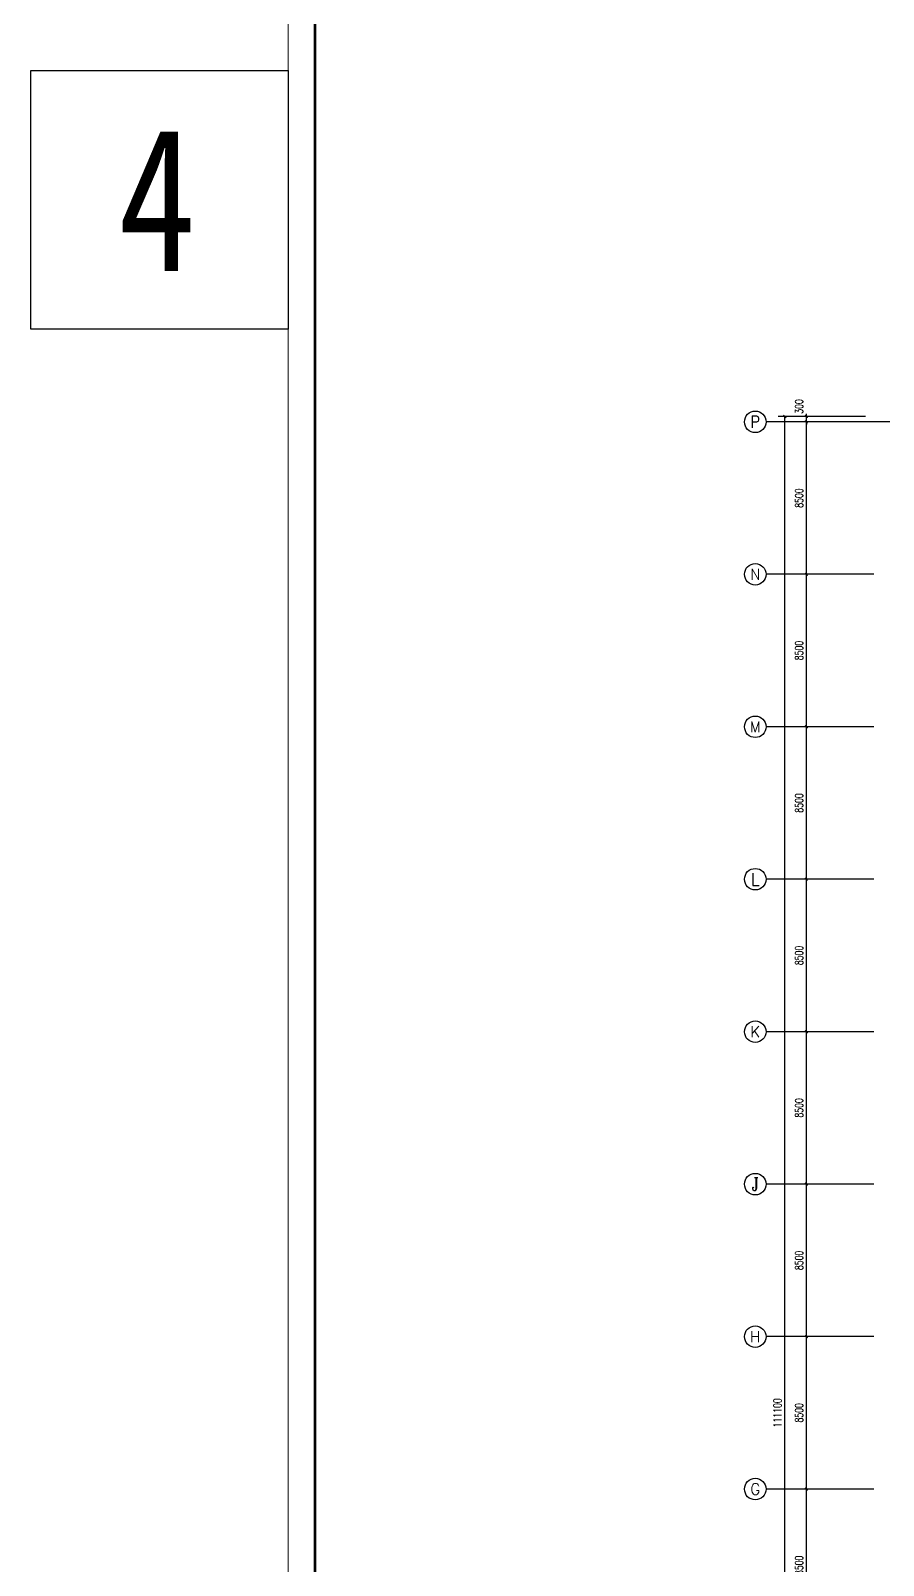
# Model space of a CAD drawing. Extents: x -275060 to -14507, y -783073 to -270523.
# Drawn here: x -207196 to -159694, y -541948 to -456391 of the extents above; entities that cross this region are included whole.
import ezdxf
from ezdxf.enums import TextEntityAlignment as Align

# ---------------------------------------------------------------- set-up
doc = ezdxf.new("R2010")
doc.units = 0
doc.header["$LTSCALE"] = 1000
doc.header["$MEASUREMENT"] = 0
doc.linetypes.add('DOTE', pattern=[2.42, 2, -0.2, 0.02, -0.2])
doc.layers.get('Defpoints').update_dxf_attribs({"color": 252})
for name, color, linetype in [('07m', 36, 'Continuous'), ('AXIS', 3, 'Continuous'), ('AXIS_TEXT', 7, 'Continuous'), ('DOTE', 1, 'Continuous')]:
    doc.layers.add(name, color=color, linetype=linetype)
doc.layers.add('TK', color=252, linetype='Continuous', lineweight=13)
doc.styles.add('_TCH_AXIS', font='COMPLEX', dxfattribs={"bigfont": 'GBCBIG'})
doc.styles.add('_TCH_DIM_T3', font='SIMPLEX', dxfattribs={"width": 0.705882, "bigfont": 'GBCBIG'})
doc.styles.add('COMPLEX', font='COMPLEX')
doc.styles.add('仿宋体', font='', dxfattribs={"width": 0.8})
doc.styles.get('仿宋体').set_extended_font_data('SimSun')
doc.dimstyles.new('_TCH_ARCH&&150', dxfattribs={"dimtxt": 446.25, "dimasz": 150, "dimexe": 375, "dimexo": 450, "dimgap": 189.375, "dimtad": 1, "dimdec": 0, "dimzin": 0, "dimdsep": 46, "dimtxsty": '_TCH_DIM_T3', "dimblk": 'ARCHTICK', "dimcen": 0.09, "dimclrt": 7, "dimazin": 2, "dimtfac": 1, "dimtdec": 0, "dimtix": 1, "dimtmove": 2, "dimatfit": 3, "dimfxl": 0, "dimtolj": 1, "dimtzin": 0, "dimarcsym": 0})

# ---------------------------------------------------------------- blocks, each defined once
blk = doc.blocks.new('TK-A0')
at = {"layer": 'TK'}
for p, q in [((25, 10), (1179, 10)), ((0, 0), (1189, 0))]:
    blk.add_line(p, q, dxfattribs=at)
at = {"layer": 'TK', "const_width": 1}
blk.add_lwpolyline([(25, 831), (1179, 831), (1179, 10), (25, 10)], close=True, dxfattribs=at)
blk = doc.blocks.new('_ArchTick')
at = {"color": 0, "linetype": 'ByBlock', "const_width": 0.4}
blk.add_lwpolyline([(-0.5, -0.5), (0.5, 0.5)], dxfattribs=at)
blk = doc.blocks.new('*D326')
at = {"layer": 'AXIS', "color": 0, "lineweight": -2, "transparency": 16777216}
for p, q in [((-160678, -537698), (-164353, -537698)), ((-163978, -546198), (-163978, -537698)), ((-160678, -546198), (-164353, -546198))]:
    blk.add_line(p, q, dxfattribs=at)
at = {"layer": 'Defpoints', "color": 0, "transparency": 16777216}
for p in [(-163978, -537698), (-160228, -537698), (-160228, -546198)]:
    blk.add_point(p, dxfattribs=at)
at = {"layer": 'AXIS', "color": 0, "lineweight": -2, "transparency": 16777216, "xscale": 150, "yscale": 150, "zscale": 150}
for p, rotation in [((-163978, -537698), 90), ((-163978, -546198), 270)]:
    blk.add_blockref('_ArchTick', p, dxfattribs=dict(at, rotation=rotation))
at = {"layer": 'AXIS', "color": 7, "transparency": 16777216, "insert": (-164390, -541948), "char_height": 446.2, "attachment_point": 5, "rotation": 90, "style": '_TCH_DIM_T3'}
blk.add_mtext('\\A1;8500', dxfattribs=at)
blk = doc.blocks.new('*D327')
at = {"layer": 'AXIS', "color": 0, "lineweight": -2, "transparency": 16777216}
for p, q in [((-160678, -529198), (-164353, -529198)), ((-163978, -537698), (-163978, -529198)), ((-160678, -537698), (-164353, -537698))]:
    blk.add_line(p, q, dxfattribs=at)
at = {"layer": 'Defpoints', "color": 0, "transparency": 16777216}
for p in [(-163978, -529198), (-160228, -529198), (-160228, -537698)]:
    blk.add_point(p, dxfattribs=at)
at = {"layer": 'AXIS', "color": 0, "lineweight": -2, "transparency": 16777216, "xscale": 150, "yscale": 150, "zscale": 150}
for p, rotation in [((-163978, -529198), 90), ((-163978, -537698), 270)]:
    blk.add_blockref('_ArchTick', p, dxfattribs=dict(at, rotation=rotation))
at = {"layer": 'AXIS', "color": 7, "transparency": 16777216, "insert": (-164390, -533448), "char_height": 446.2, "attachment_point": 5, "rotation": 90, "style": '_TCH_DIM_T3'}
blk.add_mtext('\\A1;8500', dxfattribs=at)
blk = doc.blocks.new('*D328')
at = {"layer": 'AXIS', "color": 0, "lineweight": -2, "transparency": 16777216}
for p, q in [((-160678, -520698), (-164353, -520698)), ((-163978, -529198), (-163978, -520698)), ((-160678, -529198), (-164353, -529198))]:
    blk.add_line(p, q, dxfattribs=at)
at = {"layer": 'Defpoints', "color": 0, "transparency": 16777216}
for p in [(-163978, -520698), (-160228, -520698), (-160228, -529198)]:
    blk.add_point(p, dxfattribs=at)
at = {"layer": 'AXIS', "color": 0, "lineweight": -2, "transparency": 16777216, "xscale": 150, "yscale": 150, "zscale": 150}
for p, rotation in [((-163978, -520698), 90), ((-163978, -529198), 270)]:
    blk.add_blockref('_ArchTick', p, dxfattribs=dict(at, rotation=rotation))
at = {"layer": 'AXIS', "color": 7, "transparency": 16777216, "insert": (-164390, -524948), "char_height": 446.2, "attachment_point": 5, "rotation": 90, "style": '_TCH_DIM_T3'}
blk.add_mtext('\\A1;8500', dxfattribs=at)
blk = doc.blocks.new('*D329')
at = {"layer": 'AXIS', "color": 0, "lineweight": -2, "transparency": 16777216}
for p, q in [((-160678, -512198), (-164353, -512198)), ((-163978, -520698), (-163978, -512198)), ((-160678, -520698), (-164353, -520698))]:
    blk.add_line(p, q, dxfattribs=at)
at = {"layer": 'Defpoints', "color": 0, "transparency": 16777216}
for p in [(-163978, -512198), (-160228, -512198), (-160228, -520698)]:
    blk.add_point(p, dxfattribs=at)
at = {"layer": 'AXIS', "color": 0, "lineweight": -2, "transparency": 16777216, "xscale": 150, "yscale": 150, "zscale": 150}
for p, rotation in [((-163978, -512198), 90), ((-163978, -520698), 270)]:
    blk.add_blockref('_ArchTick', p, dxfattribs=dict(at, rotation=rotation))
at = {"layer": 'AXIS', "color": 7, "transparency": 16777216, "insert": (-164390, -516448), "char_height": 446.2, "attachment_point": 5, "rotation": 90, "style": '_TCH_DIM_T3'}
blk.add_mtext('\\A1;8500', dxfattribs=at)
blk = doc.blocks.new('*D330')
at = {"layer": 'AXIS', "color": 0, "lineweight": -2, "transparency": 16777216}
for p, q in [((-160678, -503698), (-164353, -503698)), ((-163978, -512198), (-163978, -503698)), ((-160678, -512198), (-164353, -512198))]:
    blk.add_line(p, q, dxfattribs=at)
at = {"layer": 'Defpoints', "color": 0, "transparency": 16777216}
for p in [(-163978, -503698), (-160228, -503698), (-160228, -512198)]:
    blk.add_point(p, dxfattribs=at)
at = {"layer": 'AXIS', "color": 0, "lineweight": -2, "transparency": 16777216, "xscale": 150, "yscale": 150, "zscale": 150}
for p, rotation in [((-163978, -503698), 90), ((-163978, -512198), 270)]:
    blk.add_blockref('_ArchTick', p, dxfattribs=dict(at, rotation=rotation))
at = {"layer": 'AXIS', "color": 7, "transparency": 16777216, "insert": (-164390, -507948), "char_height": 446.2, "attachment_point": 5, "rotation": 90, "style": '_TCH_DIM_T3'}
blk.add_mtext('\\A1;8500', dxfattribs=at)
blk = doc.blocks.new('*D331')
at = {"layer": 'AXIS', "color": 0, "lineweight": -2, "transparency": 16777216}
for p, q in [((-160678, -495198), (-164353, -495198)), ((-163978, -503698), (-163978, -495198)), ((-160678, -503698), (-164353, -503698))]:
    blk.add_line(p, q, dxfattribs=at)
at = {"layer": 'Defpoints', "color": 0, "transparency": 16777216}
for p in [(-163978, -495198), (-160228, -495198), (-160228, -503698)]:
    blk.add_point(p, dxfattribs=at)
at = {"layer": 'AXIS', "color": 0, "lineweight": -2, "transparency": 16777216, "xscale": 150, "yscale": 150, "zscale": 150}
for p, rotation in [((-163978, -495198), 90), ((-163978, -503698), 270)]:
    blk.add_blockref('_ArchTick', p, dxfattribs=dict(at, rotation=rotation))
at = {"layer": 'AXIS', "color": 7, "transparency": 16777216, "insert": (-164390, -499448), "char_height": 446.2, "attachment_point": 5, "rotation": 90, "style": '_TCH_DIM_T3'}
blk.add_mtext('\\A1;8500', dxfattribs=at)
blk = doc.blocks.new('*D332')
at = {"layer": 'AXIS', "color": 0, "lineweight": -2, "transparency": 16777216}
for p, q in [((-160678, -486698), (-164353, -486698)), ((-163978, -495198), (-163978, -486698)), ((-160678, -495198), (-164353, -495198))]:
    blk.add_line(p, q, dxfattribs=at)
at = {"layer": 'Defpoints', "color": 0, "transparency": 16777216}
for p in [(-163978, -486698), (-160228, -486698), (-160228, -495198)]:
    blk.add_point(p, dxfattribs=at)
at = {"layer": 'AXIS', "color": 0, "lineweight": -2, "transparency": 16777216, "xscale": 150, "yscale": 150, "zscale": 150}
for p, rotation in [((-163978, -486698), 90), ((-163978, -495198), 270)]:
    blk.add_blockref('_ArchTick', p, dxfattribs=dict(at, rotation=rotation))
at = {"layer": 'AXIS', "color": 7, "transparency": 16777216, "insert": (-164390, -490948), "char_height": 446.2, "attachment_point": 5, "rotation": 90, "style": '_TCH_DIM_T3'}
blk.add_mtext('\\A1;8500', dxfattribs=at)
blk = doc.blocks.new('*D333')
at = {"layer": 'AXIS', "color": 0, "lineweight": -2, "transparency": 16777216}
for p, q in [((-160678, -478198), (-164353, -478198)), ((-163978, -486698), (-163978, -478198)), ((-160678, -486698), (-164353, -486698))]:
    blk.add_line(p, q, dxfattribs=at)
at = {"layer": 'Defpoints', "color": 0, "transparency": 16777216}
for p in [(-163978, -478198), (-160228, -478198), (-160228, -486698)]:
    blk.add_point(p, dxfattribs=at)
at = {"layer": 'AXIS', "color": 0, "lineweight": -2, "transparency": 16777216, "xscale": 150, "yscale": 150, "zscale": 150}
for p, rotation in [((-163978, -478198), 90), ((-163978, -486698), 270)]:
    blk.add_blockref('_ArchTick', p, dxfattribs=dict(at, rotation=rotation))
at = {"layer": 'AXIS', "color": 7, "transparency": 16777216, "insert": (-164390, -482448), "char_height": 446.2, "attachment_point": 5, "rotation": 90, "style": '_TCH_DIM_T3'}
blk.add_mtext('\\A1;8500', dxfattribs=at)
blk = doc.blocks.new('*D334')
at = {"layer": 'AXIS', "color": 0, "lineweight": -2, "transparency": 16777216}
for p, q in [((-160678, -477898), (-164353, -477898)), ((-160678, -478198), (-164353, -478198)), ((-163978, -477898), (-163978, -477748)), ((-163978, -478198), (-163978, -477898)), ((-163978, -478198), (-163978, -478348))]:
    blk.add_line(p, q, dxfattribs=at)
at = {"layer": 'Defpoints', "color": 0, "transparency": 16777216}
for p in [(-163978, -477898), (-160228, -477898), (-160228, -478198)]:
    blk.add_point(p, dxfattribs=at)
at = {"layer": 'AXIS', "color": 0, "lineweight": -2, "transparency": 16777216, "xscale": 150, "yscale": 150, "zscale": 150}
for p, rotation in [((-163978, -477898), 270), ((-163978, -478198), 90)]:
    blk.add_blockref('_ArchTick', p, dxfattribs=dict(at, rotation=rotation))
at = {"layer": 'AXIS', "color": 7, "transparency": 16777216, "insert": (-164390, -477343), "char_height": 446.2, "attachment_point": 5, "rotation": 90, "style": '_TCH_DIM_T3'}
blk.add_mtext('\\A1;300', dxfattribs=at)
blk = doc.blocks.new('*D335')
at = {"layer": 'AXIS', "color": 0, "lineweight": -2, "transparency": 16777216}
for p, q in [((-160678, -477898), (-165553, -477898)), ((-165178, -588998), (-165178, -477898)), ((-160678, -588998), (-165553, -588998))]:
    blk.add_line(p, q, dxfattribs=at)
at = {"layer": 'Defpoints', "color": 0, "transparency": 16777216}
for p in [(-165178, -477898), (-160228, -477898), (-160228, -588998)]:
    blk.add_point(p, dxfattribs=at)
at = {"layer": 'AXIS', "color": 0, "lineweight": -2, "transparency": 16777216, "xscale": 150, "yscale": 150, "zscale": 150}
for p, rotation in [((-165178, -477898), 90), ((-165178, -588998), 270)]:
    blk.add_blockref('_ArchTick', p, dxfattribs=dict(at, rotation=rotation))
at = {"layer": 'AXIS', "color": 7, "transparency": 16777216, "insert": (-165590, -533448), "char_height": 446.2, "attachment_point": 5, "rotation": 90, "style": '_TCH_DIM_T3'}
blk.add_mtext('\\A1;111100', dxfattribs=at)
blk = doc.blocks.new('_AXISO')
blk.add_circle((0, 0), 0.5)
at = {"layer": 'AXIS_TEXT', "style": 'COMPLEX', "width": 1.041667}
blk.add_attdef('A', text='', height=0.56, dxfattribs=at).set_placement((-0.25, -0.28), (0.25, -0.28), align=Align.FIT)

msp = doc.modelspace()

# ---------------------------------------------------------------- linework, layer by layer
at = {"layer": '07m', "color": 2}
msp.add_lwpolyline([(-207196.2, -458603.5), (-192857.2, -458603.5), (-192857.2, -473027), (-207196.2, -473027)], close=True, dxfattribs=at)
at = {"layer": 'AXIS'}
for p, q in [((-160227.6, -478197.6), (-166227.6, -478197.6)), ((-160227.6, -486697.6), (-166227.6, -486697.6)), ((-160227.6, -495197.6), (-166227.6, -495197.6)), ((-160227.6, -503697.6), (-166227.6, -503697.6)), ((-160227.6, -512197.6), (-166227.6, -512197.6)), ((-160227.6, -520697.6), (-166227.6, -520697.6)), ((-160227.6, -529197.6), (-166227.6, -529197.6)), ((-160227.6, -537697.6), (-166227.6, -537697.6))]:
    msp.add_line(p, q, dxfattribs=at)
at = {"layer": 'DOTE', "color": 1, "linetype": 'DOTE', "ltscale": 3}
msp.add_line((-112227.6, -478197.6), (-160227.6, -478197.6), dxfattribs=at)

# ---------------------------------------------------------------- block references
at = {"layer": 'AXIS'}
ref = msp.add_blockref('_AXISO', (-166827.6, -478197.6), dxfattribs=dict(at, xscale=1200, yscale=1200, zscale=1200))
ref.add_attrib('A', 'P', dxfattribs={"layer": 'AXIS_TEXT', "height": 652.9, "style": '_TCH_AXIS'}).set_placement((-167091.9, -478524.1), (-166563.4, -478524.1), align=Align.FIT)
ref = msp.add_blockref('_AXISO', (-166827.6, -486697.6), dxfattribs=dict(at, xscale=1200, yscale=1200, zscale=1200))
ref.add_attrib('A', 'N', dxfattribs={"layer": 'AXIS_TEXT', "height": 622.9, "style": '_TCH_AXIS'}).set_placement((-167109.4, -487009.1), (-166545.8, -487009.1), align=Align.FIT)
ref = msp.add_blockref('_AXISO', (-166827.6, -495197.6), dxfattribs=dict(at, xscale=1200, yscale=1200, zscale=1200))
ref.add_attrib('A', 'M', dxfattribs={"layer": 'AXIS_TEXT', "height": 594, "style": '_TCH_AXIS'}).set_placement((-167124.6, -495494.6), (-166530.6, -495494.6), align=Align.FIT)
ref = msp.add_blockref('_AXISO', (-166827.6, -503697.6), dxfattribs=dict(at, xscale=1200, yscale=1200, zscale=1200))
ref.add_attrib('A', 'L', dxfattribs={"layer": 'AXIS_TEXT', "height": 683.5, "style": '_TCH_AXIS'}).set_placement((-167071.7, -504039.4), (-166583.5, -504039.4), align=Align.FIT)
ref = msp.add_blockref('_AXISO', (-166827.6, -512197.6), dxfattribs=dict(at, xscale=1200, yscale=1200, zscale=1200))
ref.add_attrib('A', 'K', dxfattribs={"layer": 'AXIS_TEXT', "height": 622.9, "style": '_TCH_AXIS'}).set_placement((-167109.4, -512509.1), (-166545.8, -512509.1), align=Align.FIT)
ref = msp.add_blockref('_AXISO', (-166827.6, -520697.6), dxfattribs=dict(at, xscale=1200, yscale=1200, zscale=1200))
ref.add_attrib('A', 'J', dxfattribs={"layer": 'AXIS_TEXT', "height": 744.1, "style": '_TCH_AXIS'}).set_placement((-167022.5, -521069.7), (-166632.7, -521069.7), align=Align.FIT)
ref = msp.add_blockref('_AXISO', (-166827.6, -529197.6), dxfattribs=dict(at, xscale=1200, yscale=1200, zscale=1200))
ref.add_attrib('A', 'H', dxfattribs={"layer": 'AXIS_TEXT', "height": 608.3, "style": '_TCH_AXIS'}).set_placement((-167117.3, -529501.8), (-166538, -529501.8), align=Align.FIT)
ref = msp.add_blockref('_AXISO', (-166827.6, -537697.6), dxfattribs=dict(at, xscale=1200, yscale=1200, zscale=1200))
ref.add_attrib('A', 'G', dxfattribs={"layer": 'AXIS_TEXT', "height": 637.8, "style": '_TCH_AXIS'}).set_placement((-167101, -538016.5), (-166554.3, -538016.5), align=Align.FIT)
at = {"layer": 'TK', "xscale": 150, "yscale": 150, "zscale": 150, "rotation": 270}
msp.add_blockref('TK-A0', (-192857.2, -448872.7), dxfattribs=at)

# ---------------------------------------------------------------- texts
at = {"layer": '07m', "color": 2, "style": '仿宋体', "width": 0.8}
msp.add_text('4', height=8000, dxfattribs=at).set_placement((-202330.3, -469791.2))

# ---------------------------------------------------------------- dimensions: what is measured, and where the dimension line sits
at = {"layer": 'AXIS'}
dim = msp.add_linear_dim(base=(-163977.6, -477897.6), p1=(-160227.6, -478197.6), p2=(-160227.6, -477897.6), angle=90, dimstyle='_TCH_ARCH&&150', dxfattribs=at)
dim.commit()
dim.dimension.update_dxf_attribs({"geometry": '*D334', "text_midpoint": (-164390.1, -477342.6), "dimtype": 129})
for p1, p2, distance, picture, middle in [((-160227.6, -588997.6), (-160227.6, -477897.6), 4950, '*D335', (-165590.1, -533447.6)), ((-160227.6, -486697.6), (-160227.6, -478197.6), 3750, '*D333', (-164390.1, -482447.6)), ((-160227.6, -495197.6), (-160227.6, -486697.6), 3750, '*D332', (-164390.1, -490947.6)), ((-160227.6, -503697.6), (-160227.6, -495197.6), 3750, '*D331', (-164390.1, -499447.6)), ((-160227.6, -512197.6), (-160227.6, -503697.6), 3750, '*D330', (-164390.1, -507947.6)), ((-160227.6, -520697.6), (-160227.6, -512197.6), 3750, '*D329', (-164390.1, -516447.6)), ((-160227.6, -529197.6), (-160227.6, -520697.6), 3750, '*D328', (-164390.1, -524947.6)), ((-160227.6, -537697.6), (-160227.6, -529197.6), 3750, '*D327', (-164390.1, -533447.6)), ((-160227.6, -546197.6), (-160227.6, -537697.6), 3750, '*D326', (-164390.1, -541947.6))]:
    dim = msp.add_aligned_dim(p1=p1, p2=p2, distance=distance, dimstyle='_TCH_ARCH&&150', dxfattribs=at)
    dim.commit()
    dim.dimension.update_dxf_attribs({"geometry": picture, "text_midpoint": middle})

doc.saveas('drawing.dxf')
